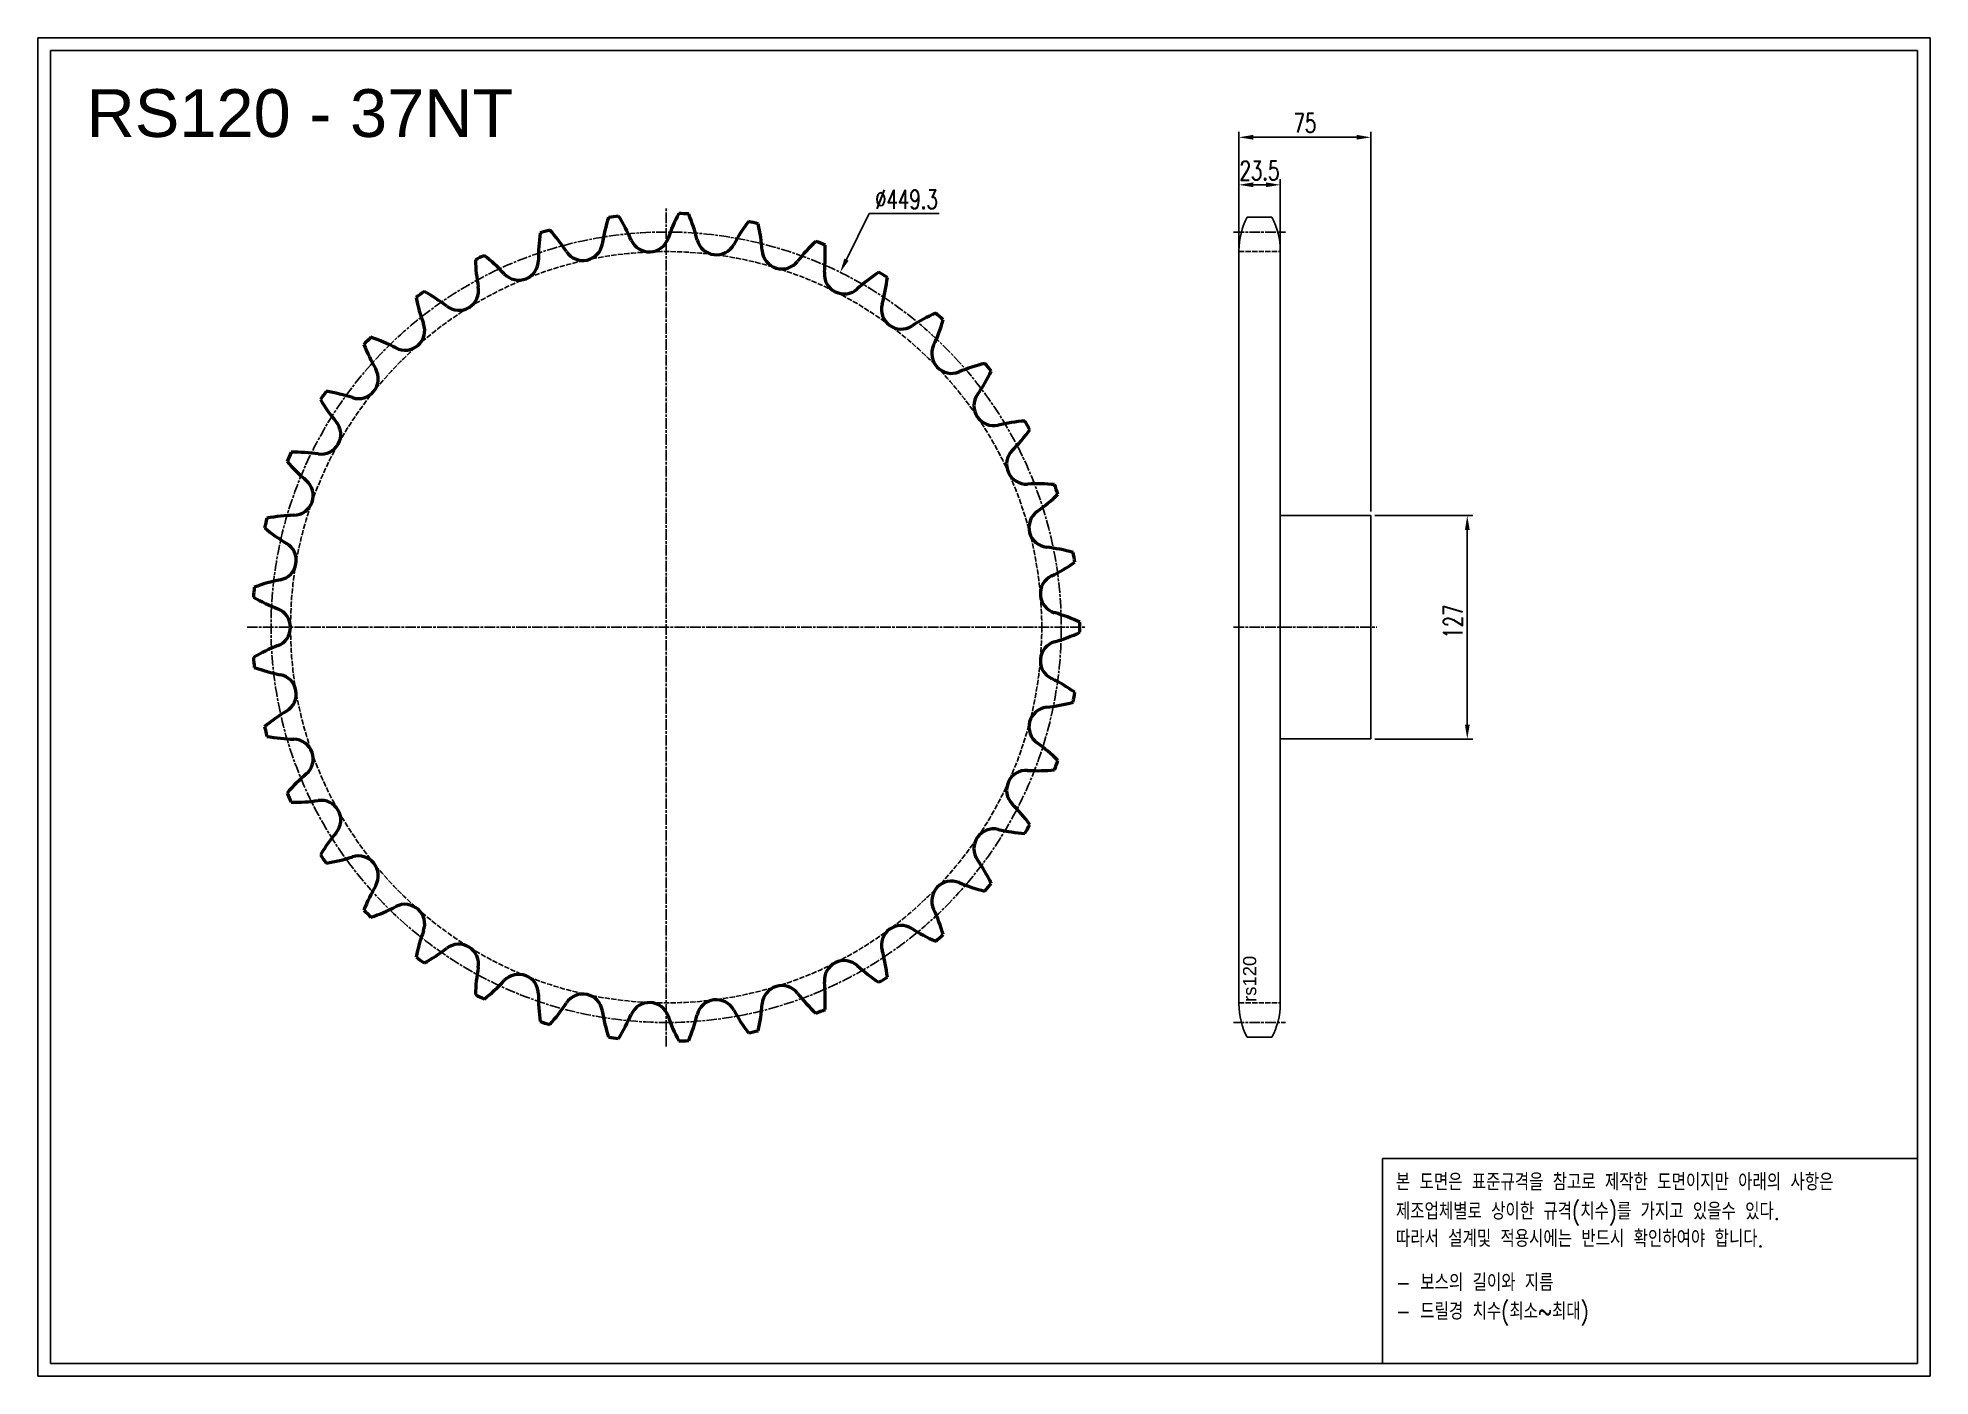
# Model space of a CAD drawing. Header units: millimetres. Extents: x -58763 to -57688, y 40980 to 41740.
import ezdxf

# ---------------------------------------------------------------- set-up
doc = ezdxf.new("R2010")
doc.units = ezdxf.units.MM
for name, pattern in [('AM_ISO02W050', [7.5, 6, -1.5]), ('AM_ISO02W050x2', [3.75, 3, -0.75]), ('AM_ISO08W050', [18, 12, -1.5, 3, -1.5]), ('AM_ISO08W050x2', [9, 6, -0.75, 1.5, -0.75])]:
    doc.linetypes.add(name, pattern=pattern)
for name, color, linetype, lineweight in [('AM_0N', 7, 'Continuous', 50), ('AM_3N', 6, 'AM_ISO02W050', 25), ('AM_7', 4, 'AM_ISO08W050', 25), ('AM_7N', 4, 'AM_ISO08W050', 25)]:
    doc.layers.add(name, color=color, linetype=linetype, lineweight=lineweight)
doc.layers.add('S-DIM', color=7, linetype='Continuous')
doc.styles.add('HAN', font='ROMANS.shx', dxfattribs={"width": 0.7, "bigfont": 'whgtxt.shx'})
doc.styles.add('HSG', font='SIMPLEX.shx', dxfattribs={"width": 0.7, "bigfont": 'HSG.shx'})
doc.styles.get("Standard").update_dxf_attribs({"font": 'arial.ttf'})
doc.dimstyles.new('APP23', dxfattribs={"dimscale": 4.5, "dimtxt": 2.4, "dimasz": 1.8, "dimexe": 0.7, "dimexo": 0.5, "dimgap": 0.6, "dimtad": 1, "dimtoh": 1, "dimdec": 1, "dimrnd": 0.01, "dimzin": 9, "dimdsep": 46, "dimtxsty": 'HSG', "dimcen": 0, "dimclrd": 1, "dimclre": 1, "dimclrt": 256, "dimazin": 2, "dimtp": 1, "dimtm": 1, "dimtfac": 0.5, "dimtdec": 1, "dimtix": 1, "dimtofl": 0, "dimtmove": 0, "dimatfit": 3, "dimfxl": 0, "dimtvp": 1, "dimtolj": 2, "dimlwd": -1, "dimlwe": -1, "dimarcsym": 0})

# ---------------------------------------------------------------- blocks, each defined once
blk = doc.blocks.new('*D1')
at = {"layer": 'Defpoints', "color": 0, "transparency": 16777216}
for p in [(-58005.6, 41468.8), (-58005.6, 41341.8), (-57950.8, 41341.8)]:
    blk.add_point(p, dxfattribs=at)
at = {"layer": 'S-DIM', "color": 1, "transparency": 16777216}
for p, q in [((-58003.4, 41468.8), (-57947.6, 41468.8)), ((-57950.8, 41460.7), (-57950.8, 41349.9)), ((-58003.4, 41341.8), (-57947.6, 41341.8))]:
    blk.add_line(p, q, dxfattribs=at)
for points in [[(-57952.1, 41460.7), (-57949.4, 41460.7), (-57950.8, 41468.8)], [(-57952.1, 41349.9), (-57949.4, 41349.9), (-57950.8, 41341.8)]]:
    blk.add_solid(points, dxfattribs=at)
at = {"layer": 'S-DIM', "transparency": 16777216, "insert": (-57958.9, 41408.6), "char_height": 10.8, "attachment_point": 5, "rotation": 90, "style": 'HSG'}
blk.add_mtext('\\A2;127', dxfattribs=at)
blk = doc.blocks.new('*D2')
at = {"layer": 'Defpoints', "color": 0, "transparency": 16777216}
for p in [(-58307.3, 41607), (-58505.2, 41203.7)]:
    blk.add_point(p, dxfattribs=at)
at = {"layer": 'S-DIM', "color": 1, "transparency": 16777216}
for p, q in [((-58290.8, 41640.5), (-58303.7, 41614.3)), ((-58251, 41640.5), (-58290.8, 41640.5))]:
    blk.add_line(p, q, dxfattribs=at)
blk.add_solid([(-58304.9, 41614.9), (-58302.5, 41613.7), (-58307.3, 41607)], dxfattribs=at)
at = {"layer": 'S-DIM', "transparency": 16777216, "insert": (-58269.6, 41648.6), "char_height": 10.8, "attachment_point": 5, "style": 'HSG'}
blk.add_mtext('\\A2;∅449.3', dxfattribs=at)
blk = doc.blocks.new('*D3')
at = {"layer": 'Defpoints', "color": 0, "transparency": 16777216}
for p in [(-58057.1, 41656.8), (-58080.6, 41618.9), (-58057.1, 41618.9)]:
    blk.add_point(p, dxfattribs=at)
at = {"layer": 'S-DIM', "color": 1, "transparency": 16777216}
for p, q in [((-58080.6, 41621.1), (-58080.6, 41660)), ((-58072.5, 41656.8), (-58065.2, 41656.8)), ((-58057.1, 41621.1), (-58057.1, 41660))]:
    blk.add_line(p, q, dxfattribs=at)
for points in [[(-58072.5, 41658.2), (-58072.5, 41655.5), (-58080.6, 41656.8)], [(-58065.2, 41658.2), (-58065.2, 41655.5), (-58057.1, 41656.8)]]:
    blk.add_solid(points, dxfattribs=at)
at = {"layer": 'S-DIM', "transparency": 16777216, "insert": (-58068.9, 41664.9), "char_height": 10.8, "attachment_point": 5, "style": 'HSG'}
blk.add_mtext('\\A2;23.5', dxfattribs=at)
blk = doc.blocks.new('*D4')
at = {"layer": 'Defpoints', "color": 0, "transparency": 16777216}
for p in [(-58005.6, 41683.8), (-58080.6, 41618.9), (-58005.6, 41468.8)]:
    blk.add_point(p, dxfattribs=at)
at = {"layer": 'S-DIM', "color": 1, "transparency": 16777216}
for p, q in [((-58080.6, 41621.1), (-58080.6, 41687)), ((-58005.6, 41471.1), (-58005.6, 41687)), ((-58072.5, 41683.8), (-58013.7, 41683.8))]:
    blk.add_line(p, q, dxfattribs=at)
for points in [[(-58072.5, 41685.2), (-58072.5, 41682.5), (-58080.6, 41683.8)], [(-58013.7, 41685.2), (-58013.7, 41682.5), (-58005.6, 41683.8)]]:
    blk.add_solid(points, dxfattribs=at)
at = {"layer": 'S-DIM', "transparency": 16777216, "insert": (-58043.1, 41691.9), "char_height": 10.8, "attachment_point": 5, "style": 'HSG'}
blk.add_mtext('\\A2;75', dxfattribs=at)
blk = doc.blocks.new('notice1')
at = {"color": 4}
blk.add_lwpolyline([(-22142.12, 1735.9), (-22053.8, 1735.9), (-22053.8, 1702.07), (-22142.12, 1702.07)], close=True, dxfattribs=at)
at = {"color": 4, "style": 'HAN', "width": 0.8}
for s, p in [('본 도면은 표준규격을 참고로 제작한 도면이지만 아래의 사항은', (-22139.9, 1730.62)), ('제조업체별로 상이한 규격(치수)를 가지고 있을수 있다.', (-22139.9, 1725.78)), ('따라서 설계및 적용시에는 반드시 확인하여야 합니다.', (-22139.9, 1721.28)), ('- 보스의 길이와 지름', (-22139.9, 1714.03)), ('- 드릴경 치수(최소~최대)', (-22139.9, 1709.27))]:
    blk.add_text(s, height=2.7949, dxfattribs=at).set_placement(p)

msp = doc.modelspace()

# ---------------------------------------------------------------- linework, layer by layer
for p, q in [((-58075.87, 41638.39), (-58061.84, 41638.39)), ((-58080.61, 41619.39), (-58080.61, 41191.31)), ((-58057.11, 41619.39), (-58057.11, 41191.31)), ((-58057.11, 41468.85), (-58005.61, 41468.85)), ((-58005.61, 41468.85), (-58005.61, 41341.85)), ((-58005.61, 41341.85), (-58057.11, 41341.85)), ((-58075.87, 41172.31), (-58061.84, 41172.31))]:
    msp.add_line(p, q)
for points in [[(-58763.4, 41740.34), (-57687.64, 41740.34), (-57687.64, 40979.7), (-58763.4, 40979.7)], [(-58756.15, 41733.1), (-57694.89, 41733.1), (-57694.89, 40986.95), (-58756.15, 40986.95)]]:
    msp.add_lwpolyline(points, close=True)
for centre, start, end in [((-58040.11, 41619.39), 152.02179, 180), ((-58097.61, 41619.39), 0, 27.97821), ((-58040.11, 41191.31), 180, 207.97821), ((-58097.61, 41191.31), 332.02179, 0)]:
    msp.add_arc(centre, 40.5, start, end)
at = {"layer": 'AM_0N'}
for centre, radius, start, end in [((-58339.75, 41606.91), 104.04, 162.42859, 170.94595), ((-58406.22, 41405.35), 235.25, 96.60356, 97.99104), ((-58521.34, 41583.65), 104.04, 23.64865, 32.166), ((-58306.64, 41592.77), 104.04, 152.69886, 161.21622), ((-58406.22, 41405.35), 235.25, 86.87383, 88.26131), ((-58489.56, 41600.54), 104.04, 13.91892, 22.43628), ((-58276.4, 41573.25), 104.04, 142.96913, 151.48649), ((-58406.22, 41405.35), 235.25, 77.1441, 78.53158), ((-58455.37, 41611.82), 104.04, 4.18919, 12.70655), ((-58374.77, 41615.24), 104.04, 172.15832, 180.67568), ((-58406.22, 41405.35), 235.25, 106.33329, 107.72077), ((-58549.82, 41561.63), 104.04, 33.37838, 41.89573), ((-58453.57, 41625.05), 11.23, 213.37838, 350.94595), ((-58415.76, 41629.89), 11.23, 203.64865, 341.21622), ((-58377.68, 41628.27), 11.23, 193.91892, 331.48649), ((-58249.89, 41548.89), 104.04, 133.2394, 141.75676), ((-58406.22, 41405.35), 235.25, 67.41437, 68.80185), ((-58419.77, 41617.15), 104.04, 354.45946, 2.97682), ((-58406.22, 41405.35), 235.25, 116.06302, 117.4505), ((-58410.69, 41617.54), 104.04, 181.88805, 190.40541), ((-58574.17, 41535.12), 104.04, 43.10811, 51.62546), ((-58490.02, 41613.88), 11.23, 223.10811, 0.67568), ((-58340.41, 41620.24), 11.23, 184.18919, 321.75676), ((-58305.04, 41606.03), 11.23, 174.45946, 312.02703), ((-58227.88, 41520.41), 104.04, 123.50967, 132.02703), ((-58406.22, 41405.35), 235.25, 57.68464, 59.07212), ((-58383.78, 41616.4), 104.04, 344.72973, 353.24709), ((-58406.22, 41405.35), 235.25, 125.79275, 127.18023), ((-58446.49, 41613.73), 104.04, 191.61778, 200.13514), ((-58593.68, 41504.87), 104.04, 52.83784, 61.35519), ((-58524.06, 41596.72), 11.23, 232.83784, 10.40541), ((-58272.58, 41586.04), 11.23, 164.72973, 302.2973), ((-58211, 41488.61), 104.04, 113.77994, 122.2973), ((-58348.43, 41609.57), 104.04, 335, 343.51736), ((-58406.22, 41405.35), 235.25, 47.95491, 49.34239), ((-58406.22, 41405.35), 235.25, 135.52248, 136.90996), ((-58607.81, 41471.75), 104.04, 62.56757, 71.08492), ((-58554.7, 41574.06), 11.23, 242.56757, 20.13514), ((-58481.12, 41603.93), 104.04, 201.34751, 209.86486), ((-58243.97, 41560.86), 11.23, 155, 292.56757), ((-58581.08, 41546.54), 11.23, 252.2973, 29.86486), ((-58199.74, 41454.42), 104.04, 104.05021, 112.56757), ((-58314.75, 41596.86), 104.04, 325.27027, 333.78763), ((-58406.22, 41405.35), 235.25, 38.22518, 39.61266), ((-58406.22, 41405.35), 235.25, 145.25221, 146.63969), ((-58616.13, 41436.73), 104.04, 72.2973, 80.81465), ((-58220.02, 41531.2), 11.23, 145.27027, 282.83784), ((-58513.61, 41588.42), 104.04, 211.07724, 219.59459), ((-58602.43, 41514.95), 11.23, 262.02703, 39.59459), ((-58194.41, 41418.82), 104.04, 94.32048, 102.83784), ((-58283.7, 41578.65), 104.04, 315.54054, 324.0579), ((-58406.22, 41405.35), 235.25, 28.49545, 29.88293), ((-58406.22, 41405.35), 235.25, 154.98194, 156.36942), ((-58618.41, 41400.81), 104.04, 82.02703, 90.54438), ((-58201.43, 41497.92), 11.23, 135.54054, 273.10811), ((-58543, 41567.64), 104.04, 220.80697, 229.32432), ((-58618.13, 41480.22), 11.23, 271.75676, 49.32432), ((-58195.18, 41382.83), 104.04, 84.59075, 93.10811), ((-58406.22, 41405.35), 235.25, 18.76572, 20.1532), ((-58188.73, 41461.98), 11.23, 125.81081, 263.37838), ((-58256.17, 41555.45), 104.04, 305.81081, 314.32817), ((-58406.22, 41405.35), 235.25, 164.71167, 166.09914), ((-58568.46, 41542.19), 104.04, 230.5367, 239.05405), ((-58614.59, 41365.01), 104.04, 91.75676, 100.27411), ((-58627.73, 41443.33), 11.23, 281.48649, 59.05405), ((-58202.02, 41347.48), 104.04, 74.86102, 83.37838), ((-58232.97, 41527.93), 104.04, 296.08108, 304.59844), ((-58406.22, 41405.35), 235.25, 9.03599, 10.42347), ((-58406.22, 41405.35), 235.25, 174.4414, 175.82887), ((-58604.78, 41330.38), 104.04, 101.48649, 110.00384), ((-58182.29, 41424.41), 11.23, 116.08108, 253.64865), ((-58589.25, 41512.8), 104.04, 240.26643, 248.78378), ((-58630.97, 41405.35), 11.23, 291.21622, 68.78378), ((-58214.74, 41313.81), 104.04, 65.13129, 73.64865), ((-58406.22, 41405.35), 235.25, 359.30626, 0.69374), ((-58182.29, 41386.29), 11.23, 106.35135, 243.91892), ((-58214.74, 41496.89), 104.04, 286.35135, 294.86871), ((-58589.25, 41297.9), 104.04, 111.21622, 119.73357), ((-58406.22, 41405.35), 235.25, 184.17113, 185.5586), ((-58604.78, 41480.32), 104.04, 249.99616, 258.51351), ((-58627.73, 41367.37), 11.23, 300.94595, 78.51351), ((-58232.97, 41282.76), 104.04, 55.40156, 63.91892), ((-58406.22, 41405.35), 235.25, 349.57653, 350.96401), ((-58568.46, 41268.51), 104.04, 120.94595, 129.4633), ((-58188.73, 41348.72), 11.23, 96.62162, 234.18919), ((-58202.02, 41463.21), 104.04, 276.62162, 285.13898), ((-58406.22, 41405.35), 235.25, 193.90086, 195.28833), ((-58614.59, 41445.69), 104.04, 259.72589, 268.24324), ((-58618.13, 41330.48), 11.23, 310.67568, 88.24324), ((-58256.17, 41255.25), 104.04, 45.67183, 54.18919), ((-58543, 41243.06), 104.04, 130.67568, 139.19303), ((-58201.43, 41312.78), 11.23, 86.89189, 224.45946), ((-58195.18, 41427.87), 104.04, 266.89189, 275.40925), ((-58406.22, 41405.35), 235.25, 339.8468, 341.23428), ((-58406.22, 41405.35), 235.25, 203.63058, 205.01806), ((-58618.41, 41409.89), 104.04, 269.45562, 277.97297), ((-58602.43, 41295.74), 11.23, 320.40541, 97.97297), ((-58283.7, 41232.05), 104.04, 35.9421, 44.45946), ((-58513.61, 41222.28), 104.04, 140.40541, 148.92276), ((-58220.02, 41279.5), 11.23, 77.16216, 214.72973), ((-58194.41, 41391.88), 104.04, 257.16216, 265.67952), ((-58406.22, 41405.35), 235.25, 330.11707, 331.50455), ((-58406.22, 41405.35), 235.25, 213.36031, 214.74779), ((-58616.13, 41373.97), 104.04, 279.18535, 287.7027), ((-58581.08, 41264.16), 11.23, 330.13514, 107.7027), ((-58314.75, 41213.83), 104.04, 26.21237, 34.72973), ((-58481.12, 41206.77), 104.04, 150.13514, 158.65249), ((-58243.97, 41249.84), 11.23, 67.43243, 205), ((-58199.74, 41356.28), 104.04, 247.43243, 255.94979), ((-58406.22, 41405.35), 235.25, 320.38734, 321.77482), ((-58406.22, 41405.35), 235.25, 223.09004, 224.47752), ((-58607.81, 41338.94), 104.04, 288.91508, 297.43243), ((-58554.7, 41236.64), 11.23, 339.86486, 117.43243), ((-58348.43, 41201.13), 104.04, 16.48264, 25), ((-58272.58, 41224.66), 11.23, 57.7027, 195.27027), ((-58211, 41322.09), 104.04, 237.7027, 246.22006), ((-58446.49, 41196.96), 104.04, 159.86486, 168.38222), ((-58524.06, 41213.97), 11.23, 349.59459, 127.16216), ((-58406.22, 41405.35), 235.25, 310.65761, 312.04509), ((-58406.22, 41405.35), 235.25, 232.81977, 234.20725), ((-58593.68, 41305.83), 104.04, 298.64481, 307.16216), ((-58305.04, 41204.67), 11.23, 47.97297, 185.54054), ((-58227.88, 41290.29), 104.04, 227.97297, 236.49033), ((-58383.78, 41194.3), 104.04, 6.75291, 15.27027), ((-58410.69, 41193.16), 104.04, 169.59459, 178.11195), ((-58574.17, 41275.58), 104.04, 308.37454, 316.89189), ((-58490.02, 41196.81), 11.23, 359.32432, 136.89189), ((-58340.41, 41190.46), 11.23, 38.24324, 175.81081), ((-58419.77, 41193.54), 104.04, 357.02318, 5.54054), ((-58406.22, 41405.35), 235.25, 300.92788, 302.31536), ((-58406.22, 41405.35), 235.25, 242.5495, 243.93698), ((-58374.77, 41195.45), 104.04, 179.32432, 187.84168), ((-58549.82, 41249.06), 104.04, 318.10427, 326.62162), ((-58453.57, 41185.65), 11.23, 9.05405, 146.62162), ((-58415.76, 41180.81), 11.23, 18.78378, 156.35135), ((-58377.68, 41182.43), 11.23, 28.51351, 166.08108), ((-58455.37, 41198.88), 104.04, 347.29345, 355.81081), ((-58249.89, 41261.81), 104.04, 218.24324, 226.7606), ((-58406.22, 41405.35), 235.25, 252.27923, 253.66671), ((-58339.75, 41203.79), 104.04, 189.05405, 197.57141), ((-58521.34, 41227.04), 104.04, 327.834, 336.35135), ((-58306.64, 41217.92), 104.04, 198.78378, 207.30114), ((-58489.56, 41210.15), 104.04, 337.56372, 346.08108), ((-58276.4, 41237.45), 104.04, 208.51351, 217.03087), ((-58406.22, 41405.35), 235.25, 291.19815, 292.58563), ((-58406.22, 41405.35), 235.25, 262.00896, 263.39644), ((-58406.22, 41405.35), 235.25, 271.73869, 273.12617), ((-58406.22, 41405.35), 235.25, 281.46842, 282.8559)]:
    msp.add_arc(centre, radius, start, end, dxfattribs=at)
at = {"layer": 'AM_3N', "linetype": 'AM_ISO02W050x2'}
for p, q in [((-58080.61, 41618.86), (-58057.11, 41618.86)), ((-58080.61, 41191.83), (-58057.11, 41191.83))]:
    msp.add_line(p, q, dxfattribs=at)
msp.add_circle((-58406.22, 41405.35), 213.52, dxfattribs=at)
at = {"layer": 'AM_7', "linetype": 'AM_ISO08W050x2'}
for p, q in [((-58083.61, 41629.98), (-58054.11, 41629.98)), ((-58083.61, 41405.35), (-58002.18, 41405.35)), ((-58083.61, 41180.72), (-58054.11, 41180.72))]:
    msp.add_line(p, q, dxfattribs=at)
msp.add_circle((-58406.22, 41405.35), 224.63, dxfattribs=at)
at = {"layer": 'AM_7N', "linetype": 'AM_ISO08W050x2'}
for p, q in [((-58406.22, 41167.1), (-58406.22, 41643.6)), ((-58644.47, 41405.35), (-58167.97, 41405.35))]:
    msp.add_line(p, q, dxfattribs=at)

# ---------------------------------------------------------------- block references
at = {"xscale": 3.443293421567999, "yscale": 3.443293421567999, "zscale": 3.443293421567999}
msp.add_blockref('notice1', (18242.81, 35126.23), dxfattribs=at)

# ---------------------------------------------------------------- texts
msp.add_text('RS120 - 37NT', height=27.1656).set_placement((-58735.69, 41684.01))
msp.add_text('rs120', height=7.5, rotation=90).set_placement((-58070.76, 41192.41))

# ---------------------------------------------------------------- dimensions: what is measured, and where the dimension line sits
at = {"layer": 'S-DIM'}
dim = msp.add_linear_dim(base=(-58005.61, 41683.84), p1=(-58080.61, 41618.86), p2=(-58005.61, 41468.85), dimstyle='APP23', dxfattribs=at)
dim.commit()
dim.dimension.update_dxf_attribs({"geometry": '*D4', "text_midpoint": (-58043.11, 41691.94)})
dim = msp.add_linear_dim(base=(-58057.11, 41656.84), p1=(-58080.61, 41618.86), p2=(-58057.11, 41618.86), dimstyle='APP23', dxfattribs=at)
dim.commit()
dim.dimension.update_dxf_attribs({"geometry": '*D3', "text_midpoint": (-58068.86, 41656.84), "dimtype": 128})
dim = msp.add_diameter_dim_2p(p1=(-58505.19, 41203.69), p2=(-58307.25, 41607), dimstyle='APP23', dxfattribs=at)
dim.commit()
dim.dimension.update_dxf_attribs({"geometry": '*D2', "text_midpoint": (-58269.56, 41640.53), "dimtype": 131})
dim = msp.add_linear_dim(base=(-57950.75, 41341.85), p1=(-58005.61, 41468.85), p2=(-58005.61, 41341.85), angle=90, dimstyle='APP23', dxfattribs=at)
dim.commit()
dim.dimension.update_dxf_attribs({"geometry": '*D1', "text_midpoint": (-57950.75, 41408.57), "dimtype": 128})

doc.saveas('drawing.dxf')
